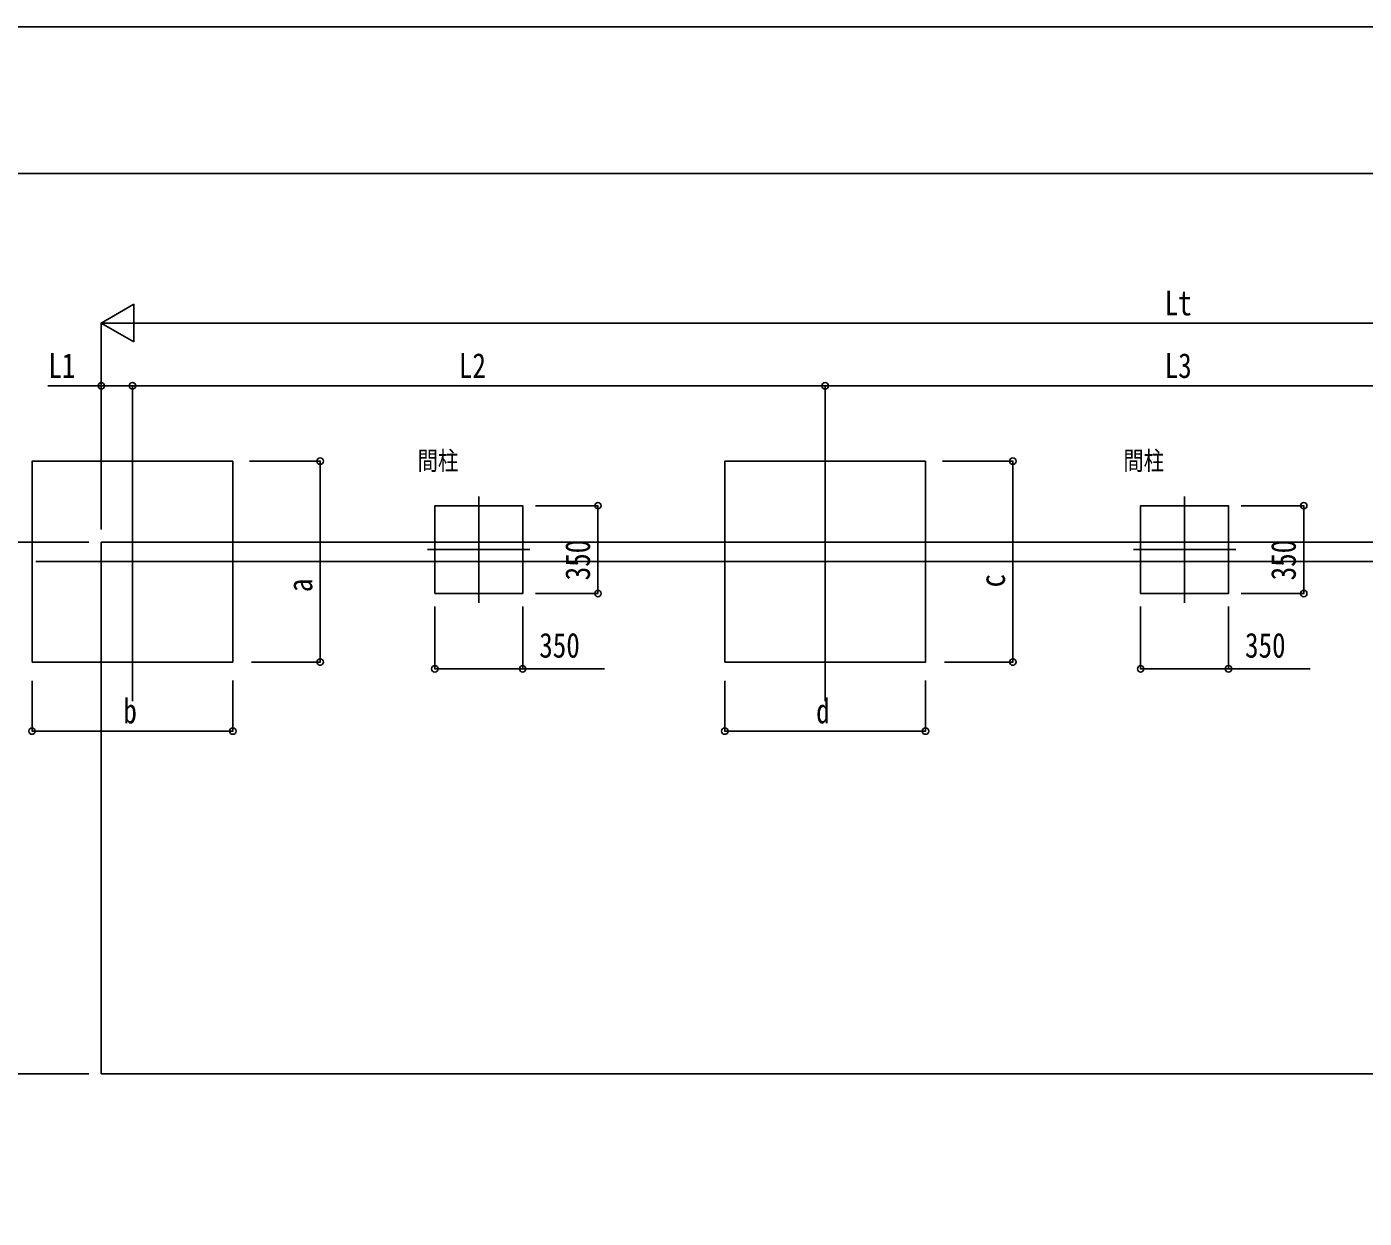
# Model space of a CAD drawing. Units: millimetres, scale not verified. Extents: x -12615 to 12615, y -8910 to 8910.
# Drawn here: x -6726 to -1397, y 4165 to 8910 of the extents above; entities that cross this region are included whole.
import ezdxf
from ezdxf.enums import TextEntityAlignment as Align

# ---------------------------------------------------------------- set-up
doc = ezdxf.new("R2010")
doc.units = ezdxf.units.MM
doc.header["$LTSCALE"] = 40
for name, color, linetype in [('0-2_USER1', 3, 'Continuous'), ('0-3_YKK_12', 2, 'Continuous'), ('0-5_YKK_A1', 4, 'Continuous'), ('0-6_YKK_D', 6, 'Continuous'), ('0-7_YKK_ZWAK', 7, 'Continuous')]:
    doc.layers.add(name, color=color, linetype=linetype)
doc.styles.add('ＭＳ ゴシック', font='')
doc.styles.get('ＭＳ ゴシック').set_extended_font_data('MS Gothic')

msp = doc.modelspace()

# ---------------------------------------------------------------- linework, layer by layer
at = {"layer": '0-3_YKK_12'}
for p, q in [((-6304.8, 7219.92), (-6304.8, 6224.75)), ((-3544.8, 7219.92), (-3544.8, 6224.75)), ((-4924.8, 7038.95), (-4924.8, 6616.32)), ((-2112.8, 7038.95), (-2112.8, 6616.32)), ((-5128.53, 6827.63), (-4721.07, 6827.63)), ((-2316.53, 6827.63), (-1909.07, 6827.63)), ((-6689.77, 6779.83), (-3370.66, 6779.83)), ((-3825.76, 6779.83), (2357.34, 6779.83))]:
    msp.add_line(p, q, dxfattribs=at)
at = {"layer": '0-5_YKK_A1'}
for p, q in [((-6428.8, 6857.63), (2203.2, 6857.63)), ((-6428.8, 6857.63), (-6428.8, 4739.25)), ((2203.2, 4739.25), (-6428.8, 4739.25))]:
    msp.add_line(p, q, dxfattribs=at)
for points in [[(-6704.8, 6379.83), (-5904.8, 6379.83), (-5904.8, 7179.83), (-6704.8, 7179.83)], [(-3944.8, 6379.83), (-3144.8, 6379.83), (-3144.8, 7179.83), (-3944.8, 7179.83)], [(-5099.8, 6652.63), (-4749.8, 6652.63), (-4749.8, 7002.63), (-5099.8, 7002.63)], [(-2287.8, 6652.63), (-1937.8, 6652.63), (-1937.8, 7002.63), (-2287.8, 7002.63)]]:
    msp.add_lwpolyline(points, close=True, dxfattribs=at)
at = {"layer": '0-6_YKK_D'}
for p, q in [((-6428.8, 7729.83), (-6298.9, 7804.83)), ((-6298.9, 7654.83), (-6298.9, 7804.83)), ((-6428.8, 6907.63), (-6428.8, 7730.83)), ((-6428.8, 7729.83), (-6298.9, 7654.83)), ((-6428.8, 7729.83), (-6168.99, 7729.83)), ((-6278.8, 7729.83), (2053.2, 7729.83)), ((-6428.8, 6907.63), (-6428.8, 7480.83)), ((-6304.8, 7220.92), (-6304.8, 7480.83)), ((-6304.8, 7220.92), (-6304.8, 7480.83)), ((-6304.8, 7479.83), (-3544.8, 7479.83)), ((-3544.8, 7219.92), (-3544.8, 7480.83)), ((-3544.8, 7219.92), (-3544.8, 7480.83)), ((-3544.8, 7479.83), (-680.8, 7479.83)), ((-5837.64, 7179.83), (-5555.69, 7179.83)), ((-5556.69, 6379.83), (-5556.69, 7179.83)), ((-3077.64, 7179.83), (-2795.69, 7179.83)), ((-2796.69, 6379.83), (-2796.69, 7179.83)), ((-4698.8, 7002.63), (-4448.8, 7002.63)), ((-4449.8, 7002.63), (-4449.8, 6652.63)), ((-1886.8, 7002.63), (-1636.8, 7002.63)), ((-1637.8, 7002.63), (-1637.8, 6652.63)), ((-6478.8, 6857.63), (-7205.8, 6857.63)), ((-6478.8, 6857.63), (-6955.8, 6857.63)), ((-4698.8, 6652.63), (-4448.8, 6652.63)), ((-1886.8, 6652.63), (-1636.8, 6652.63)), ((-5099.8, 6601.63), (-5099.8, 6351.63)), ((-4749.8, 6601.63), (-4749.8, 6351.63)), ((-2287.8, 6601.63), (-2287.8, 6351.63)), ((-1937.8, 6601.63), (-1937.8, 6351.63)), ((-5829.8, 6379.83), (-5555.69, 6379.83)), ((-3069.8, 6379.83), (-2795.69, 6379.83)), ((-6704.8, 6305.64), (-6704.8, 6103.83)), ((-5904.8, 6305.82), (-5904.8, 6103.83)), ((-3944.8, 6305.64), (-3944.8, 6103.83)), ((-3144.8, 6305.82), (-3144.8, 6103.83)), ((-6704.8, 6104.83), (-5904.8, 6104.83)), ((-3944.8, 6104.83), (-3144.8, 6104.83)), ((-6478.8, 4739.25), (-7205.8, 4739.25))]:
    msp.add_line(p, q, dxfattribs=at)
for points in [[(-6304.8, 7479.83), (-6428.8, 7479.83), (-6641.53, 7479.83)], [(-5099.8, 6352.63), (-4749.8, 6352.63), (-4424, 6352.63)], [(-2287.8, 6352.63), (-1937.8, 6352.63), (-1612, 6352.63)]]:
    msp.add_lwpolyline(points, dxfattribs=at)
for centre in [(-6428.8, 7479.83), (-6304.8, 7479.83), (-6304.8, 7479.83), (-3544.8, 7479.83), (-3544.8, 7479.83), (-5556.69, 7179.83), (-2796.69, 7179.83), (-4449.8, 7002.63), (-1637.8, 7002.63), (-4449.8, 6652.63), (-1637.8, 6652.63), (-5556.69, 6379.83), (-5099.8, 6352.63), (-4749.8, 6352.63), (-2796.69, 6379.83), (-2287.8, 6352.63), (-1937.8, 6352.63), (-6704.8, 6104.83), (-5904.8, 6104.83), (-3944.8, 6104.83), (-3144.8, 6104.83)]:
    msp.add_circle(centre, 12.75, dxfattribs=at)
at = {"layer": '0-7_YKK_ZWAK'}
msp.add_line((11685.06, 8325), (-11714.94, 8325), dxfattribs=at)
msp.add_lwpolyline([(-12615, -8910), (12615, -8910), (12615, 8910), (-12615, 8910)], close=True, dxfattribs=at)

# ---------------------------------------------------------------- texts
at = {"layer": '0-2_USER1', "style": 'ＭＳ ゴシック', "width": 0.8}
for p in [(-5168.66, 7122.29), (-2356.66, 7122.29)]:
    msp.add_text('間柱', height=74.23, dxfattribs=at).set_placement(p, align=Align.BOTTOM_LEFT)
at = {"layer": '0-6_YKK_D', "style": 'ＭＳ ゴシック', "width": 0.8}
for s, p in [('Lt', (-2192, 7730.83)), ('L1', (-6639.87, 7481.5)), ('L2', (-5004, 7481.5)), ('L3', (-2192, 7481.5)), ('350', (-4683.8, 6367.63)), ('350', (-1871.8, 6367.63)), ('b', (-6340.8, 6106.17)), ('d', (-3580.8, 6106.17))]:
    msp.add_text(s, height=98.97, dxfattribs=at).set_placement(p, align=Align.BOTTOM_LEFT)
for s, p in [('350', (-4451.8, 6705.23)), ('350', (-1639.8, 6705.23)), ('c', (-2798.69, 6676.87)), ('a', (-5558.36, 6658.31))]:
    msp.add_text(s, height=98.97, rotation=90, dxfattribs=at).set_placement(p, align=Align.BOTTOM_LEFT)

doc.saveas('drawing.dxf')
